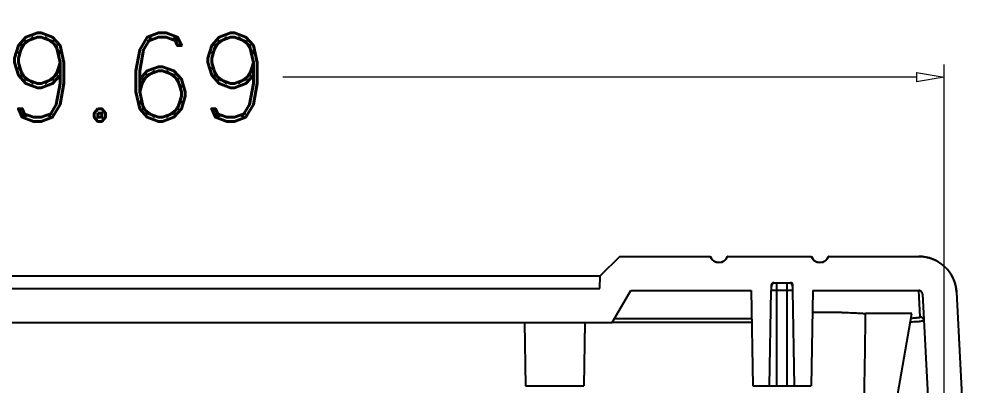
# Model space of a CAD drawing. Extents: x 3002 to 3805, y -1490 to -963.
# Drawn here: x 3408.1 to 3484, y -1212.8 to -1183.8 of the extents above; entities that cross this region are included whole.
import ezdxf

# ---------------------------------------------------------------- set-up
doc = ezdxf.new("R2010")
doc.units = 0
doc.header["$LTSCALE"] = 30.734
doc.header["$PDMODE"] = 3
doc.header["$PDSIZE"] = 0.3125
doc.layers.get('0').update_dxf_attribs({"linetype": 'CONTINUOUS'})
doc.layers.get('Defpoints').update_dxf_attribs({"linetype": 'CONTINUOUS'})
doc.layers.add('dim', color=3, linetype='CONTINUOUS', lineweight=9)
doc.styles.add('LongTou', font='romand.shx', dxfattribs={"bigfont": 'whgdtxt.shx'})
doc.dimstyles.new('YanXiu', dxfattribs={"dimtxt": 7, "dimasz": 2.2, "dimexe": 1, "dimexo": 0, "dimgap": 0.66, "dimtad": 0, "dimzin": 1, "dimdsep": 46, "dimtxsty": 'LongTou', "dimblk": 'CLOSEDBLANK', "dimcen": 0, "dimclrd": 3, "dimclre": 3, "dimclrt": 7, "dimazin": 0, "dimtfac": 1, "dimtofl": 0, "dimtmove": 0, "dimatfit": 3, "dimldrblk": 'CLOSEDBLANK', "dimfxl": 1, "dimlwd": 5, "dimlwe": 5, "dimarcsym": 0})

# ---------------------------------------------------------------- blocks, each defined once
blk = doc.blocks.new('_ClosedBlank')
at = {"color": 0, "linetype": 'ByBlock', "lineweight": -2}
for p, q in [((-1, 0.1666666666666667), (0, 0)), ((-1, 0.1666666666666667), (-1, -0.1666666666666667)), ((0, 0), (-1, -0.1666666666666667))]:
    blk.add_line(p, q, dxfattribs=at)
blk = doc.blocks.new('*D22')
at = {"layer": 'Defpoints', "color": 0}
for p in [(3481.338597060451, -1188.379844829514), (3341.643689341751, -1239.008543339433), (3481.338597060451, -1239.008543339433)]:
    blk.add_point(p, dxfattribs=at)
at = {"layer": 'dim', "color": 3, "lineweight": 5}
for p, q in [((3341.643689341751, -1239.008543339433), (3341.643689341751, -1187.379844829514)), ((3481.338597060451, -1239.008543339433), (3481.338597060451, -1187.379844829514)), ((3343.843689341751, -1188.379844829514), (3393.997809867768, -1188.379844829514)), ((3479.138597060452, -1188.379844829514), (3428.984476534435, -1188.379844829514))]:
    blk.add_line(p, q, dxfattribs=at)
at = {"layer": 'dim', "color": 3, "lineweight": 5, "xscale": 2.2, "yscale": 2.2, "zscale": 2.2, "rotation": 180}
blk.add_blockref('_ClosedBlank', (3341.643689341751, -1188.379844829514), dxfattribs=at)
at = {"layer": 'dim', "color": 3, "lineweight": 5, "xscale": 2.2, "yscale": 2.2, "zscale": 2.2}
blk.add_blockref('_ClosedBlank', (3481.338597060451, -1188.379844829514), dxfattribs=at)
at = {"layer": 'dim', "color": 7, "insert": (3411.491143201101, -1188.379844829514), "char_height": 7, "attachment_point": 5, "style": 'LongTou'}
blk.add_mtext('139.69', dxfattribs=at)

msp = doc.modelspace()

# ---------------------------------------------------------------- linework, layer by layer
at = {"color": 7, "linetype": 'Continuous'}
for p, q in [((3455.651236533651, -1202.558543339433), (3454.103414239751, -1204.106365633233)), ((3455.651236533651, -1202.558543339433), (3454.103414239751, -1204.106365633233)), ((3455.651236533651, -1202.558543339433), (3462.820326266052, -1202.558543339433)), ((3455.651236533651, -1202.558543339433), (3462.820326266052, -1202.558543339433)), ((3464.161960136152, -1202.558543339433), (3470.820326266052, -1202.558543339433)), ((3464.161960136152, -1202.558543339433), (3470.820326266052, -1202.558543339433)), ((3472.161960136152, -1202.558543339433), (3479.310501158651, -1202.558543339433)), ((3472.161960136152, -1202.558543339433), (3479.310501158651, -1202.558543339433)), ((3382.878872162451, -1204.106365633233), (3454.103414239751, -1204.106365633233)), ((3454.068493470351, -1205.106365633233), (3454.103414239751, -1204.106365633233)), ((3454.068493470351, -1205.106365633233), (3454.103414239751, -1204.106365633233)), ((3382.913792931951, -1205.106365633233), (3454.068493470351, -1205.106365633233)), ((3382.913792931951, -1205.106365633233), (3454.068493470351, -1205.106365633233)), ((3467.625408909951, -1205.109443002633), (3467.622891015752, -1205.258538387833)), ((3467.835022877852, -1204.658543339433), (3469.147263523852, -1204.658543339433)), ((3467.835022877852, -1204.658543339433), (3469.147263523852, -1204.658543339433)), ((3468.091143201152, -1212.806365633233), (3468.091143201152, -1204.658647511233)), ((3468.891143201151, -1212.806365633233), (3468.891143201151, -1204.658647511233)), ((3469.359395386451, -1205.258538387833), (3469.357053172252, -1205.119575133833)), ((3455.049988927951, -1207.806365633233), (3456.520974815151, -1205.258543339433)), ((3455.049988927951, -1207.806365633233), (3456.520974815151, -1205.258543339433)), ((3456.520974815151, -1205.258543339433), (3466.059395472951, -1205.258543339433)), ((3456.520974815151, -1205.258543339433), (3466.059395472951, -1205.258543339433)), ((3466.059395472951, -1205.258543339433), (3466.191143201151, -1212.806365633233)), ((3466.059395472951, -1205.258543339433), (3466.191143201151, -1212.806365633233)), ((3467.491143201151, -1212.806365633233), (3467.622891004951, -1205.258539005633)), ((3467.491143201151, -1212.806365633233), (3467.622891004951, -1205.258539005633)), ((3468.091143201152, -1205.258725670833), (3467.622890253851, -1205.258582037233)), ((3469.359396148351, -1205.258582037233), (3468.091143201152, -1205.258725670833)), ((3469.491143201151, -1212.806365633233), (3469.359395397251, -1205.258539005633)), ((3469.491143201151, -1212.806365633233), (3469.359395397251, -1205.258539005633)), ((3470.922890929352, -1205.258543339433), (3470.791143201151, -1212.806365633233)), ((3470.922890929352, -1205.258543339433), (3470.791143201151, -1212.806365633233)), ((3470.922890929352, -1205.258543339433), (3479.310501158851, -1205.258543339433)), ((3470.922890929352, -1205.258543339433), (3479.310501158851, -1205.258543339433)), ((3479.338023461652, -1205.783766109533), (3479.310501158851, -1205.258543339433)), ((3479.420574426252, -1207.359168469733), (3479.338023461652, -1205.783766109533)), ((3479.610090019351, -1205.542839786633), (3481.287961944751, -1237.558543339433)), ((3479.610090019351, -1205.542839786633), (3481.287961944751, -1237.558543339433)), ((3482.306389763151, -1205.401532704733), (3483.991667278951, -1237.558543339433)), ((3482.306389763151, -1205.401532704733), (3483.991667278951, -1237.558543339433)), ((3470.899993784151, -1207.002923076033), (3470.977568593851, -1207.002047418833)), ((3474.768692168352, -1229.784484927333), (3478.770249934852, -1207.090523115933)), ((3478.770249934852, -1207.090523115933), (3475.111727028051, -1207.090523115933)), ((3381.932297474252, -1207.806365633233), (3455.049988927951, -1207.806365633233)), ((3381.932297474252, -1207.806365633233), (3455.049988927951, -1207.806365633233)), ((3448.103867876452, -1207.806365633233), (3448.191143201151, -1212.806365633233)), ((3452.878418525751, -1207.806365633233), (3452.791143201151, -1212.806365633233)), ((3455.049988927951, -1207.776667174933), (3466.103349487951, -1207.776667174933)), ((3455.234108905552, -1207.487460477333), (3466.098301366252, -1207.487460477333)), ((3448.190810011051, -1212.806365633233), (3452.791476391251, -1212.806365633233)), ((3466.191143201151, -1212.806365633233), (3467.491143201151, -1212.806365633233)), ((3466.191143201151, -1212.806365633233), (3470.791143201151, -1212.806365633233)), ((3469.491143201151, -1212.806365633233), (3470.791143201151, -1212.806365633233))]:
    msp.add_line(p, q, dxfattribs=at)
for centre, radius, start, end in [((3463.491143201151, -1202.358547979033), 0.6999953604000001, 196.6012665408987, 343.3987334591013), ((3471.491143201151, -1202.358547979033), 0.6999953604000001, 196.6012665408987, 343.3987334591013), ((3479.310501158851, -1205.558540573533), 3, 3.000000000005594, 90.00000000519962), ((3479.310501158851, -1205.558540573533), 0.3, 3.000000000005594, 90.00000000519962), ((3472.085271750651, -1299.184545639633), 92.18915329100001, 90.05850113170015, 90.68845673079989), ((3472.017981852451, -1280.318041429533), 73.3226059385, 89.06240104229987, 90.02097227319969), ((3479.420764079651, -1207.659005861333), 0.2998276953, 3.029013643901459, 90.03623943429979)]:
    msp.add_arc(centre, radius, start, end, dxfattribs=at)
for points, start_tangent, end_tangent in [([(3464.161960136152, -1202.558543339433), (3464.158872788351, -1202.568621068433), (3464.155597019051, -1202.578762938433), (3464.152128230851, -1202.588965632333), (3464.148461829552, -1202.599225616533), (3464.144593232852, -1202.609539135333), (3464.140517879451, -1202.619902205333), (3464.136231239151, -1202.630310610133), (3464.131728822951, -1202.640759895233), (3464.127006193851, -1202.651245363733), (3464.122058978652, -1202.661762072033), (3464.116882879751, -1202.672304826133), (3464.114207679751, -1202.677584277833), (3464.111473688051, -1202.682868178033), (3464.108680394451, -1202.688155805733), (3464.105827295852, -1202.693446423733), (3464.102913896952, -1202.698739278533), (3464.099939710552, -1202.704033600533), (3464.096904257852, -1202.709328603733), (3464.093807069251, -1202.714623485933), (3464.090647684351, -1202.719917428633), (3464.087425653051, -1202.725209596933), (3464.084140535451, -1202.730499139833), (3464.080791902651, -1202.735785189933), (3464.077379337251, -1202.741066863733), (3464.073902433751, -1202.746343261733), (3464.070360799151, -1202.751613468133), (3464.066754053151, -1202.756876551333), (3464.063081829451, -1202.762131563933), (3464.059343775251, -1202.767377542733), (3464.055539552552, -1202.772613508833), (3464.051668838451, -1202.777838468233), (3464.047731325652, -1202.783051411433), (3464.043726722852, -1202.788251314033), (3464.039654755451, -1202.793437136433), (3464.035515166352, -1202.798607824933), (3464.031307715952, -1202.803762311133), (3464.027032182951, -1202.808899512533), (3464.022688365051, -1202.814018332833), (3464.018276079351, -1202.819117662333), (3464.013795162751, -1202.824196378133), (3464.009245472651, -1202.829253344133), (3464.004626887651, -1202.834287412133), (3463.999939307451, -1202.839297421733), (3463.995182654351, -1202.844282200733), (3463.990356872651, -1202.849240565733), (3463.985461930351, -1202.854171322433), (3463.980497818451, -1202.859073266133), (3463.975464552352, -1202.863945182433), (3463.970362172151, -1202.868785847433), (3463.965190742651, -1202.873594028333), (3463.959950354551, -1202.878368484033), (3463.954641124152, -1202.883107965933), (3463.949263194451, -1202.887811218033), (3463.943816735351, -1202.892476978033), (3463.938301943751, -1202.897103977433), (3463.932719044451, -1202.901690942833), (3463.927068290252, -1202.906236596033), (3463.921349962351, -1202.910739655033), (3463.915564370951, -1202.915198834733), (3463.909711855052, -1202.919612847333), (3463.903792783251, -1202.923980403733), (3463.897807554052, -1202.928300213433), (3463.891756595552, -1202.932570986233), (3463.885640366451, -1202.936791432133), (3463.879459355851, -1202.940960263033), (3463.873214083451, -1202.945076192733), (3463.866905099851, -1202.949137938333), (3463.860532986751, -1202.953144220833), (3463.854098356951, -1202.957093766233), (3463.847601854352, -1202.960985306133), (3463.841044154351, -1202.964817578733), (3463.834425963651, -1202.968589329733), (3463.827748020251, -1202.972299313233), (3463.821011093752, -1202.975946292933), (3463.814215984751, -1202.979529042333), (3463.807363525251, -1202.983046346633), (3463.800454578251, -1202.986497002833), (3463.793490038051, -1202.989879821033), (3463.786470829351, -1202.993193625433), (3463.779397907851, -1202.996437255133), (3463.772272259152, -1202.999609565233), (3463.765094899552, -1203.002709427333), (3463.757866874551, -1203.005735731233), (3463.750589259551, -1203.008687385133), (3463.743263158752, -1203.011563316933), (3463.735889705251, -1203.014362475133), (3463.728470060251, -1203.017083829633), (3463.721005412751, -1203.019726372633), (3463.713496979051, -1203.022289119833), (3463.705946002051, -1203.024771110733), (3463.698353751051, -1203.027171410133), (3463.690721520551, -1203.029489108333), (3463.683050630351, -1203.031723322533), (3463.675342424151, -1203.033873197533), (3463.667598269451, -1203.035937906133), (3463.659819556451, -1203.037916650433), (3463.652007697451, -1203.039808662133), (3463.644164125952, -1203.041613203633), (3463.636290295951, -1203.043329568633), (3463.628387681151, -1203.044957082433), (3463.620457773752, -1203.046495103333), (3463.612502084151, -1203.047943022533), (3463.604522139452, -1203.049300265233), (3463.596519482751, -1203.050566290833), (3463.588495672251, -1203.051740593633), (3463.580452280151, -1203.052822703433), (3463.572390891752, -1203.053812185833), (3463.564313104352, -1203.054708642833), (3463.556220526151, -1203.055511712933), (3463.548114775252, -1203.056221071733), (3463.539997478852, -1203.056836432433), (3463.531870271751, -1203.057357545533), (3463.523734795452, -1203.057784199833), (3463.515592697151, -1203.058116222133), (3463.507445628251, -1203.058353477333), (3463.499295243852, -1203.058495869033), (3463.491143201151, -1203.058543339433), (3463.482991158351, -1203.058495869033), (3463.474840773952, -1203.058353477333), (3463.466693705152, -1203.058116222133), (3463.458551606751, -1203.057784199833), (3463.450416130451, -1203.057357545533), (3463.442288923351, -1203.056836432433), (3463.434171626951, -1203.056221071733), (3463.426065876151, -1203.055511712933), (3463.417973297851, -1203.054708642833), (3463.409895510451, -1203.053812185833), (3463.401834122052, -1203.052822703433), (3463.393790729951, -1203.051740593633), (3463.385766919451, -1203.050566290833), (3463.377764262751, -1203.049300265233), (3463.369784318052, -1203.047943022533), (3463.361828628451, -1203.046495103333), (3463.353898721151, -1203.044957082433), (3463.345996106252, -1203.043329568633), (3463.338122276251, -1203.041613203633), (3463.330278704751, -1203.039808662133), (3463.322466845751, -1203.037916650433), (3463.314688132751, -1203.035937906133), (3463.306943978051, -1203.033873197533), (3463.299235771851, -1203.031723322533), (3463.291564881652, -1203.029489108333), (3463.283932651251, -1203.027171410133), (3463.276340400152, -1203.024771110733), (3463.268789423151, -1203.022289119833), (3463.261280989452, -1203.019726372633), (3463.253816341951, -1203.017083829633), (3463.246396696952, -1203.014362475133), (3463.239023243451, -1203.011563316933), (3463.231697142652, -1203.008687385133), (3463.224419527652, -1203.005735731233), (3463.217191502651, -1203.002709427333), (3463.210014143051, -1202.999609565233), (3463.202888494451, -1202.996437255133), (3463.195815572852, -1202.993193625433), (3463.188796364151, -1202.989879821033), (3463.181831823951, -1202.986497002833), (3463.174922877051, -1202.983046346633), (3463.168070417451, -1202.979529042333), (3463.161275308451, -1202.975946292933), (3463.154538381951, -1202.972299313233), (3463.147860438651, -1202.968589329733), (3463.141242247952, -1202.964817578733), (3463.134684547951, -1202.960985306133), (3463.128188045352, -1202.957093766233), (3463.121753415451, -1202.953144220833), (3463.115381302351, -1202.949137938333), (3463.109072318752, -1202.945076192733), (3463.102827046351, -1202.940960263033), (3463.096646035751, -1202.936791432133), (3463.090529806651, -1202.932570986233), (3463.084478848251, -1202.928300213433), (3463.078493618951, -1202.923980403733), (3463.072574547151, -1202.919612847333), (3463.066722031252, -1202.915198834733), (3463.060936439852, -1202.910739655033), (3463.055218111951, -1202.906236596033), (3463.049567357852, -1202.901690942833), (3463.043984458452, -1202.897103977433), (3463.038469666852, -1202.892476978033), (3463.033023207751, -1202.887811218033), (3463.027645278051, -1202.883107965933), (3463.022336047651, -1202.878368484033), (3463.017095659551, -1202.873594028333), (3463.011924230052, -1202.868785847433), (3463.006821849851, -1202.863945182433), (3463.001788583751, -1202.859073266133), (3462.996824471951, -1202.854171322433), (3462.991929529551, -1202.849240565733), (3462.987103747952, -1202.844282200733), (3462.982347094751, -1202.839297421733), (3462.977659514651, -1202.834287412133), (3462.973040929552, -1202.829253344133), (3462.968491239451, -1202.824196378133), (3462.964010322851, -1202.819117662333), (3462.959598037151, -1202.814018332833), (3462.955254219251, -1202.808899512533), (3462.950978686351, -1202.803762311133), (3462.946771235851, -1202.798607824933), (3462.942631646752, -1202.793437136433), (3462.938559679451, -1202.788251314033), (3462.934555076551, -1202.783051411433), (3462.930617563751, -1202.777838468233), (3462.926746849651, -1202.772613508833), (3462.922942627051, -1202.767377542733), (3462.919204572851, -1202.762131563933), (3462.915532349051, -1202.756876551333), (3462.911925603152, -1202.751613468133), (3462.908383968452, -1202.746343261733), (3462.904907064952, -1202.741066863733), (3462.901494499552, -1202.735785189933), (3462.898145866751, -1202.730499139833), (3462.894860749151, -1202.725209596933), (3462.891638717851, -1202.719917428633), (3462.888479333052, -1202.714623485933), (3462.885382144352, -1202.709328603733), (3462.882346691651, -1202.704033600533), (3462.879372505251, -1202.698739278533), (3462.876459106451, -1202.693446423733), (3462.873606007852, -1202.688155805733), (3462.870812714152, -1202.682868178033), (3462.868078722451, -1202.677584277833), (3462.865403522452, -1202.672304826133), (3462.860227423651, -1202.661762072033), (3462.855280208351, -1202.651245363733), (3462.850557579251, -1202.640759895233), (3462.846055163051, -1202.630310610133), (3462.841768522751, -1202.619902205333), (3462.837693169351, -1202.609539135333), (3462.833824572651, -1202.599225616533), (3462.830158171351, -1202.588965632333), (3462.826689383151, -1202.578762938433), (3462.823413613952, -1202.568621068433), (3462.820326266052, -1202.558543339433)], (-0.2857095513371359, -0.9583162590057275), (-0.2857095513371359, 0.9583162590057275)), ([(3472.161960136152, -1202.558543339433), (3472.158872788351, -1202.568621068433), (3472.155597019051, -1202.578762938433), (3472.152128230851, -1202.588965632333), (3472.148461829552, -1202.599225616533), (3472.144593232852, -1202.609539135333), (3472.140517879451, -1202.619902205333), (3472.136231239151, -1202.630310610133), (3472.131728822951, -1202.640759895233), (3472.127006193851, -1202.651245363733), (3472.122058978652, -1202.661762072033), (3472.116882879751, -1202.672304826133), (3472.114207679751, -1202.677584277833), (3472.111473688051, -1202.682868178033), (3472.108680394451, -1202.688155805733), (3472.105827295852, -1202.693446423733), (3472.102913896952, -1202.698739278533), (3472.099939710552, -1202.704033600533), (3472.096904257852, -1202.709328603733), (3472.093807069251, -1202.714623485933), (3472.090647684351, -1202.719917428633), (3472.087425653051, -1202.725209596933), (3472.084140535451, -1202.730499139833), (3472.080791902651, -1202.735785189933), (3472.077379337251, -1202.741066863733), (3472.073902433751, -1202.746343261733), (3472.070360799151, -1202.751613468133), (3472.066754053151, -1202.756876551333), (3472.063081829451, -1202.762131563933), (3472.059343775251, -1202.767377542733), (3472.055539552552, -1202.772613508833), (3472.051668838451, -1202.777838468233), (3472.047731325652, -1202.783051411433), (3472.043726722852, -1202.788251314033), (3472.039654755451, -1202.793437136433), (3472.035515166352, -1202.798607824933), (3472.031307715952, -1202.803762311133), (3472.027032182951, -1202.808899512533), (3472.022688365051, -1202.814018332833), (3472.018276079351, -1202.819117662333), (3472.013795162751, -1202.824196378133), (3472.009245472651, -1202.829253344133), (3472.004626887651, -1202.834287412133), (3471.999939307451, -1202.839297421733), (3471.995182654351, -1202.844282200733), (3471.990356872651, -1202.849240565733), (3471.985461930351, -1202.854171322433), (3471.980497818451, -1202.859073266133), (3471.975464552352, -1202.863945182433), (3471.970362172151, -1202.868785847433), (3471.965190742651, -1202.873594028333), (3471.959950354551, -1202.878368484033), (3471.954641124152, -1202.883107965933), (3471.949263194451, -1202.887811218033), (3471.943816735351, -1202.892476978033), (3471.938301943751, -1202.897103977433), (3471.932719044451, -1202.901690942833), (3471.927068290252, -1202.906236596033), (3471.921349962351, -1202.910739655033), (3471.915564370951, -1202.915198834733), (3471.909711855052, -1202.919612847333), (3471.903792783251, -1202.923980403733), (3471.897807554052, -1202.928300213433), (3471.891756595552, -1202.932570986233), (3471.885640366451, -1202.936791432133), (3471.879459355851, -1202.940960263033), (3471.873214083451, -1202.945076192733), (3471.866905099851, -1202.949137938333), (3471.860532986751, -1202.953144220833), (3471.854098356951, -1202.957093766233), (3471.847601854352, -1202.960985306133), (3471.841044154351, -1202.964817578733), (3471.834425963651, -1202.968589329733), (3471.827748020251, -1202.972299313233), (3471.821011093752, -1202.975946292933), (3471.814215984751, -1202.979529042333), (3471.807363525251, -1202.983046346633), (3471.800454578251, -1202.986497002833), (3471.793490038051, -1202.989879821033), (3471.786470829351, -1202.993193625433), (3471.779397907851, -1202.996437255133), (3471.772272259152, -1202.999609565233), (3471.765094899552, -1203.002709427333), (3471.757866874551, -1203.005735731233), (3471.750589259551, -1203.008687385133), (3471.743263158752, -1203.011563316933), (3471.735889705251, -1203.014362475133), (3471.728470060251, -1203.017083829633), (3471.721005412751, -1203.019726372633), (3471.713496979051, -1203.022289119833), (3471.705946002051, -1203.024771110733), (3471.698353751051, -1203.027171410133), (3471.690721520551, -1203.029489108333), (3471.683050630351, -1203.031723322533), (3471.675342424151, -1203.033873197533), (3471.667598269451, -1203.035937906133), (3471.659819556451, -1203.037916650433), (3471.652007697451, -1203.039808662133), (3471.644164125952, -1203.041613203633), (3471.636290295951, -1203.043329568633), (3471.628387681151, -1203.044957082433), (3471.620457773752, -1203.046495103333), (3471.612502084151, -1203.047943022533), (3471.604522139452, -1203.049300265233), (3471.596519482751, -1203.050566290833), (3471.588495672251, -1203.051740593633), (3471.580452280151, -1203.052822703433), (3471.572390891752, -1203.053812185833), (3471.564313104352, -1203.054708642833), (3471.556220526151, -1203.055511712933), (3471.548114775252, -1203.056221071733), (3471.539997478852, -1203.056836432433), (3471.531870271751, -1203.057357545533), (3471.523734795452, -1203.057784199833), (3471.515592697151, -1203.058116222133), (3471.507445628251, -1203.058353477333), (3471.499295243852, -1203.058495869033), (3471.491143201151, -1203.058543339433), (3471.482991158351, -1203.058495869033), (3471.474840773952, -1203.058353477333), (3471.466693705152, -1203.058116222133), (3471.458551606751, -1203.057784199833), (3471.450416130451, -1203.057357545533), (3471.442288923351, -1203.056836432433), (3471.434171626951, -1203.056221071733), (3471.426065876151, -1203.055511712933), (3471.417973297851, -1203.054708642833), (3471.409895510451, -1203.053812185833), (3471.401834122052, -1203.052822703433), (3471.393790729951, -1203.051740593633), (3471.385766919451, -1203.050566290833), (3471.377764262751, -1203.049300265233), (3471.369784318052, -1203.047943022533), (3471.361828628451, -1203.046495103333), (3471.353898721151, -1203.044957082433), (3471.345996106252, -1203.043329568633), (3471.338122276251, -1203.041613203633), (3471.330278704751, -1203.039808662133), (3471.322466845751, -1203.037916650433), (3471.314688132751, -1203.035937906133), (3471.306943978051, -1203.033873197533), (3471.299235771851, -1203.031723322533), (3471.291564881652, -1203.029489108333), (3471.283932651251, -1203.027171410133), (3471.276340400152, -1203.024771110733), (3471.268789423151, -1203.022289119833), (3471.261280989452, -1203.019726372633), (3471.253816341951, -1203.017083829633), (3471.246396696952, -1203.014362475133), (3471.239023243451, -1203.011563316933), (3471.231697142652, -1203.008687385133), (3471.224419527652, -1203.005735731233), (3471.217191502651, -1203.002709427333), (3471.210014143051, -1202.999609565233), (3471.202888494451, -1202.996437255133), (3471.195815572852, -1202.993193625433), (3471.188796364151, -1202.989879821033), (3471.181831823951, -1202.986497002833), (3471.174922877051, -1202.983046346633), (3471.168070417451, -1202.979529042333), (3471.161275308451, -1202.975946292933), (3471.154538381951, -1202.972299313233), (3471.147860438651, -1202.968589329733), (3471.141242247952, -1202.964817578733), (3471.134684547951, -1202.960985306133), (3471.128188045352, -1202.957093766233), (3471.121753415451, -1202.953144220833), (3471.115381302351, -1202.949137938333), (3471.109072318752, -1202.945076192733), (3471.102827046351, -1202.940960263033), (3471.096646035751, -1202.936791432133), (3471.090529806651, -1202.932570986233), (3471.084478848251, -1202.928300213433), (3471.078493618951, -1202.923980403733), (3471.072574547151, -1202.919612847333), (3471.066722031252, -1202.915198834733), (3471.060936439852, -1202.910739655033), (3471.055218111951, -1202.906236596033), (3471.049567357852, -1202.901690942833), (3471.043984458452, -1202.897103977433), (3471.038469666852, -1202.892476978033), (3471.033023207751, -1202.887811218033), (3471.027645278051, -1202.883107965933), (3471.022336047651, -1202.878368484033), (3471.017095659551, -1202.873594028333), (3471.011924230052, -1202.868785847433), (3471.006821849851, -1202.863945182433), (3471.001788583751, -1202.859073266133), (3470.996824471951, -1202.854171322433), (3470.991929529551, -1202.849240565733), (3470.987103747952, -1202.844282200733), (3470.982347094751, -1202.839297421733), (3470.977659514651, -1202.834287412133), (3470.973040929552, -1202.829253344133), (3470.968491239451, -1202.824196378133), (3470.964010322851, -1202.819117662333), (3470.959598037151, -1202.814018332833), (3470.955254219251, -1202.808899512533), (3470.950978686351, -1202.803762311133), (3470.946771235851, -1202.798607824933), (3470.942631646752, -1202.793437136433), (3470.938559679451, -1202.788251314033), (3470.934555076551, -1202.783051411433), (3470.930617563751, -1202.777838468233), (3470.926746849651, -1202.772613508833), (3470.922942627051, -1202.767377542733), (3470.919204572851, -1202.762131563933), (3470.915532349051, -1202.756876551333), (3470.911925603152, -1202.751613468133), (3470.908383968452, -1202.746343261733), (3470.904907064952, -1202.741066863733), (3470.901494499552, -1202.735785189933), (3470.898145866751, -1202.730499139833), (3470.894860749151, -1202.725209596933), (3470.891638717851, -1202.719917428633), (3470.888479333052, -1202.714623485933), (3470.885382144352, -1202.709328603733), (3470.882346691651, -1202.704033600533), (3470.879372505251, -1202.698739278533), (3470.876459106451, -1202.693446423733), (3470.873606007852, -1202.688155805733), (3470.870812714152, -1202.682868178033), (3470.868078722451, -1202.677584277833), (3470.865403522452, -1202.672304826133), (3470.860227423651, -1202.661762072033), (3470.855280208351, -1202.651245363733), (3470.850557579251, -1202.640759895233), (3470.846055163051, -1202.630310610133), (3470.841768522751, -1202.619902205333), (3470.837693169351, -1202.609539135333), (3470.833824572651, -1202.599225616533), (3470.830158171351, -1202.588965632333), (3470.826689383151, -1202.578762938433), (3470.823413613952, -1202.568621068433), (3470.820326266052, -1202.558543339433)], (-0.2857095513371359, -0.9583162590057275), (-0.2857095513371359, 0.9583162590057275)), ([(3479.310501158651, -1202.558540573533), (3479.342836217451, -1202.558714837933), (3479.375304945851, -1202.559240576933), (3479.407902431652, -1202.560122158433), (3479.440623626851, -1202.561363878133), (3479.473463348551, -1202.562969955933), (3479.506416279251, -1202.564944531033), (3479.539476968152, -1202.567291657233), (3479.572639831951, -1202.570015299033), (3479.605899156051, -1202.573119326333), (3479.639249096551, -1202.576607510233), (3479.672683680751, -1202.580483518833), (3479.706196810052, -1202.584750911833), (3479.739782260951, -1202.589413136833), (3479.773433687751, -1202.594473524033), (3479.807144624351, -1202.599935282433), (3479.840908487251, -1202.605801494933), (3479.874718577551, -1202.612075113933), (3479.908568084251, -1202.618758957033), (3479.942450087051, -1202.625855702533), (3479.976357559352, -1202.633367885633), (3480.010283371951, -1202.641297893433), (3480.044220296351, -1202.649647961633), (3480.078161008351, -1202.658420169833), (3480.112098092251, -1202.667616438133), (3480.146024044551, -1202.677238522733), (3480.179931278451, -1202.687288012833), (3480.213812127851, -1202.697766326333), (3480.247658852551, -1202.708674706933), (3480.281463642152, -1202.720014220633), (3480.315218621451, -1202.731785752133), (3480.348915855551, -1202.743990002333), (3480.382547354451, -1202.756627485133), (3480.416105078852, -1202.769698524833), (3480.449580945351, -1202.783203253433), (3480.482966832251, -1202.797141608333), (3480.516254584752, -1202.811513330133), (3480.549436021452, -1202.826317960633), (3480.582502939451, -1202.841554841033), (3480.615447121051, -1202.857223110533), (3480.648260339552, -1202.873321704533), (3480.680934365351, -1202.889849353733), (3480.713460972252, -1202.906804583233), (3480.745831943851, -1202.924185711733), (3480.778039080052, -1202.941990851033), (3480.810074203051, -1202.960217905833), (3480.841929164151, -1202.978864573533), (3480.873595850151, -1202.997928344733), (3480.905066189851, -1203.017406503433), (3480.936332160451, -1203.037296127933), (3480.967385794152, -1203.057594091533), (3480.998219184651, -1203.078297064133), (3481.028824493551, -1203.099401513233), (3481.059193956851, -1203.120903705833), (3481.089319890952, -1203.142799710233), (3481.119194699751, -1203.165085398333), (3481.148810879951, -1203.187756448033), (3481.178161027851, -1203.210808345633), (3481.207237845451, -1203.234236389033), (3481.236034145852, -1203.258035690633), (3481.264542859652, -1203.282201180533), (3481.292757040551, -1203.306727610633), (3481.320669870951, -1203.331609557733), (3481.348274667452, -1203.356841427833), (3481.375564885851, -1203.382417460333), (3481.402534127052, -1203.408331732433), (3481.429176141151, -1203.434578163333), (3481.455484833052, -1203.461150519733), (3481.481454266651, -1203.488042419933), (3481.507078669451, -1203.515247339533), (3481.532352436851, -1203.542758616333), (3481.557270135952, -1203.570569456133), (3481.581826509851, -1203.598672937633), (3481.606016480751, -1203.627062018733), (3481.629835153752, -1203.655729542333), (3481.653277820052, -1203.684668241633), (3481.676339959451, -1203.713870746733), (3481.699017243751, -1203.743329590633), (3481.721305538651, -1203.773037215233), (3481.743200906351, -1203.802985977633), (3481.764699607252, -1203.833168156833), (3481.785798102052, -1203.863575959433), (3481.806493053351, -1203.894201526633), (3481.826781326251, -1203.925036940433), (3481.846659990251, -1203.956074230033), (3481.866126319551, -1203.987305378433), (3481.885177793652, -1204.018722328833), (3481.903812097651, -1204.050316991033), (3481.922027122651, -1204.082081247833), (3481.939820965251, -1204.114006961633), (3481.957191927151, -1204.146085980533), (3481.974138514751, -1204.178310144833), (3481.990659438251, -1204.210671292933), (3482.006753610452, -1204.243161268033), (3482.022420145651, -1204.275771923533), (3482.037658357951, -1204.308495129633), (3482.052467759851, -1204.341322779033), (3482.066848060152, -1204.374246792333), (3482.080799161851, -1204.407259124433), (3482.094321159952, -1204.440351769333), (3482.107414339152, -1204.473516766333), (3482.120079170952, -1204.506746204733), (3482.132316310951, -1204.540032229133), (3482.144126596051, -1204.573367044633), (3482.155511041051, -1204.606742921633), (3482.166470835951, -1204.640152200433), (3482.177007341751, -1204.673587295933), (3482.187122087851, -1204.707040702133), (3482.196816767751, -1204.740504996033), (3482.206093235652, -1204.773972842033), (3482.214953502351, -1204.807436995733), (3482.223399731752, -1204.840890307533), (3482.231434236352, -1204.874325726433), (3482.239059473452, -1204.907736303333), (3482.246278040851, -1204.941115193933), (3482.253092672651, -1204.974455662433), (3482.259506234851, -1205.007751083633), (3482.265521721251, -1205.040994946233), (3482.271142248751, -1205.074180854933), (3482.276371053351, -1205.107302532933), (3482.281211485151, -1205.140353824133), (3482.285667004451, -1205.173328694933), (3482.289741176852, -1205.206221236233), (3482.293437668951, -1205.239025664833), (3482.296760243951, -1205.271736325133), (3482.299712757052, -1205.304347690533), (3482.302299150851, -1205.336854364233), (3482.304523451351, -1205.369251080233), (3482.306389763151, -1205.401532704733)], (1, 9.684931141141008e-11), (0.05233595623621296, -0.9986295347549267)), ([(3467.760332706652, -1204.659878738733), (3467.625408909951, -1205.109443002633)], (-0.9978364312931164, -0.06574539059293852), (-0.01747077687343909, -0.9998473743304217)), ([(3467.835022873452, -1204.658549369633), (3467.622891015752, -1205.258538387833)], (-0.9999999986604217, 5.176057368755135e-05), (-0.01745240645659506, -0.9998476951560542)), ([(3467.835022873452, -1204.658549369633), (3467.760332706652, -1204.659878738733)], (-0.9999999986604264, 5.176048143019239e-05), (-0.9978364313183244, -0.0657453902103465)), ([(3469.220239097452, -1204.659769397433), (3469.147263528252, -1204.658549369633)], (-0.9981026507689557, 0.06157189722579925), (-0.9999999986604147, -5.176070626480671e-05)), ([(3469.359395386451, -1205.258538387833), (3469.147263528252, -1204.658549369633)], (-0.01745240645466777, 0.999847695156088), (-0.9999999986604216, -5.176057357368379e-05)), ([(3469.357053172252, -1205.119575133833), (3469.220239097452, -1204.659769397433)], (-0.01721070127110294, 0.9998518849118389), (-0.9981026507933234, 0.06157189683078747)), ([(3479.610090019351, -1205.542839786633), (3479.609680958051, -1205.536371952533), (3479.609127067451, -1205.529860148633), (3479.608425160652, -1205.523308639733), (3479.607572191551, -1205.516721898533), (3479.606565267852, -1205.510104601633), (3479.605401666451, -1205.503461624533), (3479.604078847051, -1205.496798035533), (3479.602594466652, -1205.490119088833), (3479.600946393251, -1205.483430215733), (3479.599132719752, -1205.476737015733), (3479.597151777151, -1205.470045245733), (3479.595002147152, -1205.463360808333), (3479.592682674152, -1205.456689739033), (3479.590192476951, -1205.450038192833), (3479.587530959151, -1205.443412428633), (3479.584697818951, -1205.436818794033), (3479.581693057551, -1205.430263708533), (3479.578516986851, -1205.423753645433), (3479.575170235751, -1205.417295114233), (3479.571653755252, -1205.410894640933), (3479.567968822351, -1205.404558749033), (3479.564117042051, -1205.398293939133), (3479.560100348352, -1205.392106668833), (3479.555921003751, -1205.386003331833), (3479.551581596851, -1205.379990237633), (3479.547085038951, -1205.374073590833), (3479.542434558351, -1205.368259470333), (3479.537633693952, -1205.362553809933), (3479.532686286651, -1205.356962377833), (3479.527596469651, -1205.351490758133), (3479.522368657152, -1205.346144332533), (3479.517007531551, -1205.340928262233), (3479.511518030151, -1205.335847471933), (3479.505905328951, -1205.330906634233), (3479.500174827552, -1205.326110155033), (3479.494332131051, -1205.321462160933), (3479.488383032151, -1205.316966487133), (3479.482333492351, -1205.312626667433), (3479.476189622451, -1205.308445925333), (3479.469957661951, -1205.304427166533), (3479.463643959451, -1205.300572973533), (3479.457254951051, -1205.296885601233), (3479.450797140251, -1205.293366974433), (3479.444277076951, -1205.290018686633), (3479.437701336951, -1205.286842000233), (3479.431076501452, -1205.283837849133), (3479.424409137551, -1205.281006841533), (3479.417705778451, -1205.278349264633), (3479.410972905152, -1205.275865091333), (3479.404216928251, -1205.273553986833), (3479.397444170851, -1205.271415317433), (3479.390660852251, -1205.269448159933), (3479.383873072651, -1205.267651312333), (3479.377086798951, -1205.266023304733), (3479.370307851451, -1205.264562411833), (3479.363541891751, -1205.263266665633), (3479.356794411751, -1205.262133868533), (3479.350070724051, -1205.261161607333), (3479.343375952652, -1205.260347267133), (3479.336715026151, -1205.259688046033), (3479.330092670952, -1205.259180969233), (3479.323513405651, -1205.258822903933), (3479.316981537551, -1205.258610573833), (3479.310501158851, -1205.258540573533)], (-0.05233595631118188, 0.9986295347509978), (-1, 0)), ([(3473.217793274152, -1207.005252680433), (3473.576726391051, -1207.012289578033), (3474.242832533952, -1207.032462933233), (3474.765571536551, -1207.059061769933), (3475.111727028051, -1207.090523115933)], (0.9998611765049114, -0.01666216427161907), (0.991215454592351, -0.1322570322413096)), ([(3474.768692168352, -1229.784484927333), (3474.882941624352, -1222.269831063133), (3474.997270486751, -1214.704857775933), (3475.111727028051, -1207.090523115933)], (0.01525066864645869, 0.9998837017902813), (0.01499228239467148, 0.9998876094184778)), ([(3478.708133025351, -1207.446270151533), (3479.049531621751, -1207.422819873633), (3479.327540456051, -1207.391925214133), (3479.420574426252, -1207.359168469733)], (0.9994478397598716, 0.03322673019311735), (-0.04728168153410458, 0.998881595881768)), ([(3478.656362700452, -1207.735489921633), (3478.817735128451, -1207.730686508133), (3479.308673909251, -1207.703700803833), (3479.616388693651, -1207.673824019433), (3479.720163286651, -1207.643162846833)], (0.9994426053375883, 0.03338380799150797), (-0.04934034692694873, 0.998782023349003))]:
    msp.add_spline(points, degree=3, dxfattribs=dict(at, start_tangent=start_tangent, end_tangent=end_tangent))

# ---------------------------------------------------------------- dimensions: what is measured, and where the dimension line sits
at = {"layer": 'dim'}
dim = msp.add_linear_dim(base=(3481.338597060451, -1188.379844829514), p1=(3341.643689341751, -1239.008543339433), p2=(3481.338597060451, -1239.008543339433), dimstyle='YanXiu', dxfattribs=at)
dim.commit()
dim.dimension.update_dxf_attribs({"geometry": '*D22', "text_midpoint": (3411.491143201101, -1188.379844829514), "dimtype": 160})

doc.saveas('drawing.dxf')
